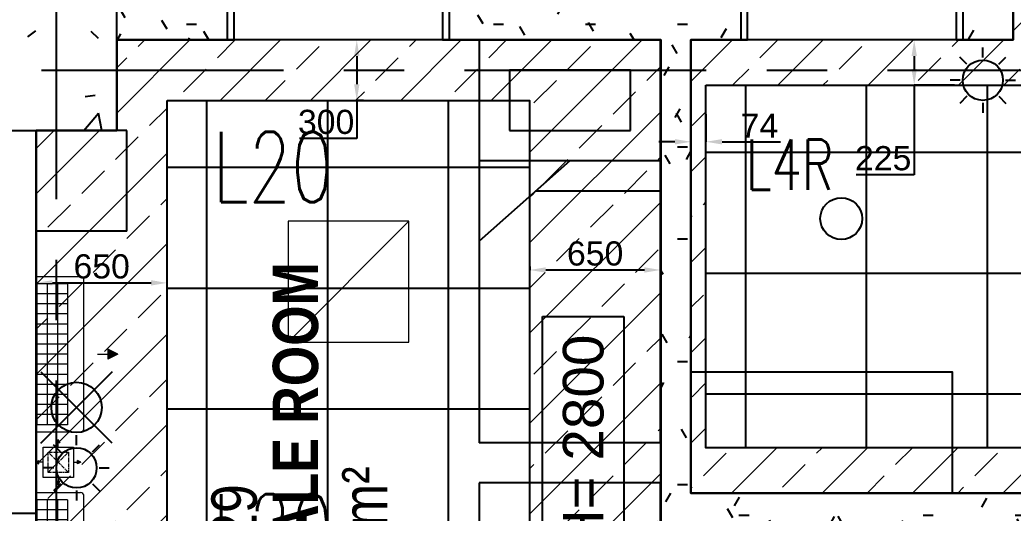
# Model space of a CAD drawing. Header units: millimetres. Extents: x -92759 to 184353, y -15225 to 86714.
# Drawn here: x -70914 to -65983, y 59141 to 61591 of the extents above; entities that cross this region are included whole.
import ezdxf

# ---------------------------------------------------------------- set-up
doc = ezdxf.new("R2010")
doc.units = ezdxf.units.MM
for name, pattern in [('CENTER2', [28.575, 19.05, -3.175, 3.175, -3.175]), ('HIDDEN', [0.375, 0.25, -0.125]), ('IDA - Grid Line', [2100, 1200, -300, 300, -300])]:
    doc.linetypes.add(name, pattern=pattern)
doc.layers.get('Defpoints').update_dxf_attribs({"color": 8})
for name, color, linetype in [('0-1', 9, 'Continuous'), ('A-_DOOR----_E', 8, 'Continuous'), ('A-_FURT----_E-1', 8, 'Continuous'), ('A-_ROOMNAME_A', 8, 'Continuous'), ('A-_WALL----_E', 8, 'Continuous'), ('A-_WALL----_H-1', 9, 'Continuous'), ('A-_WALLPRTN_E', 8, 'Continuous'), ('A-PATT-CONC', 8, 'Continuous'), ('AAG_Dimension', 7, 'Continuous'), ('E-_LITG _ CKT -DB', 1, 'HIDDEN'), ('E-legend', 1, 'Continuous'), ('E-LIGHT----E', 1, 'Continuous'), ('HF', 7, 'Continuous'), ('HF Text', 7, 'Continuous'), ('HFI 02', 7, 'Continuous'), ('M-ACMV_FCU', 5, 'Continuous'), ('S-_COLN----_E', 8, 'Continuous')]:
    doc.layers.add(name, color=color, linetype=linetype)
for name, color, linetype, true_color in [('1599_FURN_RHH_BLK8 _NEW__1ST STY_dwg _2_-1', 7, 'Continuous', 0xaaaaaa), ('A-_DETA----_E-6', 7, 'Continuous', 0x969696), ('A-_DETA----_ED-2', 1, 'Continuous', 0xff0000), ('A-_FURN--4', 7, 'Continuous', 0xaaaaaa), ('E-_FIREALAM_E-1', 1, 'Continuous', 0xff0000), ('S-_ANOTGRID_E-1', 9, 'IDA - Grid Line', 0x808080)]:
    doc.layers.add(name, color=color, linetype=linetype, true_color=true_color)
for name, color, linetype, lineweight in [('HFI 9MM FPB', 94, 'Continuous', 5), ('M-ACMV_FAD', 3, 'Continuous', 18), ('M-ACMV_FAG', 3, 'Continuous', 25)]:
    doc.layers.add(name, color=color, linetype=linetype, lineweight=lineweight)
doc.styles.add('Arial', font='arial.ttf')
doc.styles.add('Arial Narrow_2', font='ARIALN.TTF', dxfattribs={"height": 225})
doc.styles.add('Arial Narrow_B_1', font='ARIALNB.TTF', dxfattribs={"height": 300})
doc.styles.add('Arial_4', font='arial.ttf', dxfattribs={"height": 1.8})
doc.styles.add('Simplex', font='simplex_.ttf', dxfattribs={"width": 0.7, "height": 450})
doc.styles.get("Standard").update_dxf_attribs({"font": 'arial.ttf'})
doc.dimstyles.get("Standard").update_dxf_attribs({"dimtxt": 0.18, "dimasz": 0.18, "dimexe": 0.18, "dimexo": 0.0625, "dimgap": 0.09, "dimtad": 0, "dimtih": 1, "dimtoh": 1, "dimdec": 4, "dimzin": 0, "dimdsep": 46, "dimtxsty": 'Standard', "dimcen": 0.09, "dimadec": 0, "dimazin": 0, "dimtfac": 1, "dimtdec": 4, "dimtofl": 0, "dimtmove": 0, "dimatfit": 3, "dimfxl": 1, "dimtolj": 1, "dimtzin": 0, "dimarcsym": 0})
pattern_1 = [(0, (-11870.95, 40538.29), (609.6, 152.4), [50.292, -406.908, 50.292, -406.908, -2438.4]), (0, (-11870.95, 40538.29), (609.6, 152.4), [-914.4, 50.292, -864.108, 50.292, -406.908, -1066.8]), (0, (-11870.95, 40538.29), (609.6, 152.4), [-2286, 50.292, -254.508, 50.292, -711.708]), (120, (-11642.35, 40614.49), (-436.7823, 451.7291), [50.292, -406.908, 50.292, -406.908, -2438.4]), (120, (-11642.35, 40614.49), (-436.7823, 451.7291), [-914.4, 50.292, -864.108, 50.292, -406.908, -1066.8]), (120, (-11642.35, 40614.49), (-436.7823, 451.7291), [-2286, 50.292, -254.508, 50.292, -711.708]), (240, (-11566.15, 40919.29), (-172.8177, -604.1291), [50.292, -406.908, 50.292, -406.908, -2438.4]), (240, (-11566.15, 40919.29), (-172.8177, -604.1291), [-914.4, 50.292, -864.108, 50.292, -406.908, -1066.8]), (240, (-11566.15, 40919.29), (-172.8177, -604.1291), [-2286, 50.292, -254.508, 50.292, -711.708])]

# ---------------------------------------------------------------- blocks, each defined once
blk = doc.blocks.new('IDA - Strobe Light - IDA - Strobe Light-8845868-BLK8_RHH_1ST STOREY PLAN')
at = {"layer": 'A-_DETA----_ED-2'}
for p, q in [((300, 312.5), (300, 362.5)), ((220.5, 279.5), (185.1, 314.9)), ((379.5, 279.5), (414.9, 314.9)), ((187.5, 200), (137.5, 200)), ((412.5, 200), (462.5, 200)), ((220.5, 120.5), (185.1, 85.1)), ((379.5, 120.5), (414.9, 85.1)), ((300, 87.5), (300, 37.5))]:
    blk.add_line(p, q, dxfattribs=at)
blk.add_circle((300, 200), 100, dxfattribs=at)
blk = doc.blocks.new('IDA - Strobe Light - IDA - Strobe Light-8826107-BLK8_RHH_1ST STOREY PLAN')
at = {"layer": 'A-_DETA----_ED-2'}
for p, q in [((0, 312.5), (0, 362.5)), ((-79.5, 279.5), (-114.9, 314.9)), ((79.5, 279.5), (114.9, 314.9)), ((-112.5, 200), (-162.5, 200)), ((112.5, 200), (162.5, 200)), ((-79.5, 120.5), (-114.9, 85.1)), ((79.5, 120.5), (114.9, 85.1)), ((0, 87.5), (0, 37.5))]:
    blk.add_line(p, q, dxfattribs=at)
blk.add_circle((0, 200), 100, dxfattribs=at)
blk = doc.blocks.new('IDA - Rectangle Column - 600W X 600D-V13-BLK8_RHH_1ST STOREY PLAN')
at = {"layer": 'S-_COLN----_E'}
h = blk.add_hatch(dxfattribs=at)
h.set_pattern_fill('FP_18', color=256, style=0, pattern_type=2)
h.set_pattern_definition([(50, (15929.05, 11738.3), (1093.104, -95.634), [114.3, -1257.3]), (355, (15929, 11738.3), (-211.46, 1146.34), [91.44, -1005.84]), (100.451, (16020.1, 11730.3), (881.656, 1050.7), [97.14, -1068.54]), (46.184, (15929, 12043.1), (1626.475, -252.26), [171.45, -1885.95]), (96.636, (16064.6, 12022), (1424.42, 1484.57), [145.71, -1602.81]), (351.184, (15929, 12043.1), (1424.43, 1484.55), [137.16, -1508.76]), (21, (16081.45, 11966.9), (909.686, -613.59), [114.3, -1257.3]), (326, (16081.5, 11966.9), (370.81, 1105.13), [91.44, -1005.84]), (71.451, (16157.3, 11915.8), (1280.503, 491.53), [97.14, -1068.54]), (37.5, (15929.05, 11738.3), (18.531, 507.33), [50.292, -943.356, 50.292, -970.788, -1009.65]), (37.5, (15929.05, 11738.3), (18.531, 507.33), [-2014.728, 50.292, -959.358]), (7.5, (15929.05, 11738.3), (400.918, 601.084), [50.292, -531.876, 50.292, -920.496, -384.81]), (7.5, (15929.05, 11738.3), (400.918, 601.084), [-1552.956, 50.292, -334.518]), (327.5, (15589.2, 11738.3), (813.545, -34.374), [50.292, -330.708, 50.292, -2715.768]), (327.5, (15589.2, 11738.3), (813.545, -34.374), [-431.292, -1138.428, 50.292, -1527.048]), (317.5, (15436.8, 11738.3), (888.775, 152.56), [50.292, -445.008, 50.292, -739.14, -1120.14]), (317.5, (15436.8, 11738.3), (888.775, 152.56), [-1284.73, 50.29, -1069.85])])
h.paths.add_polyline_path([(300, -300), (300, 300), (-300, 300), (-300, -300)])
for p, q in [((300, 300), (-300, 300)), ((-300, 300), (-300, -300)), ((300, -300), (300, 300)), ((-300, -300), (300, -300))]:
    blk.add_line(p, q, dxfattribs=at)
blk = doc.blocks.new('IDA - F - Single - Swing - FL - Bottom - 1100L X 2200H -TD-06-10179040-BLK8_RHH_1ST STOREY PLAN')
at = {"layer": 'A-_DOOR----_E'}
for p, q in [((518, 1111), (473, 1111)), ((473, 1111), (473, 75)), ((518, 75), (518, 1111)), ((473, 868), (518, 868)), ((495.5, 868), (495.5, 318)), ((473, 318), (518, 318)), ((-518, 75), (-550, 75)), ((-518, -75), (-518, 75)), ((473, 75), (518, 75)), ((550, 75), (518, 75)), ((518, 75), (518, -75)), ((-550, -75), (-518, -75)), ((518, -75), (550, -75))]:
    blk.add_line(p, q, dxfattribs=at)
blk.add_arc((518, 75), 1036, 90, 180, dxfattribs=at)
blk.add_arc((518, 75), 1036, 90, 180, dxfattribs=at)
blk = doc.blocks.new('IDA- Fire Extinguisher1 - 3kg AB-8839181-BLK8_RHH_1ST STOREY PLAN')
at = {"layer": 'A-_DETA----_ED-2'}
for p in [(-176.8, 376.8), (176.8, 376.8), (-176.8, 23.2), (176.8, 23.2)]:
    blk.add_line(p, (0, 200), dxfattribs=at)
blk.add_circle((0, 200), 125, dxfattribs=at)
blk = doc.blocks.new('1599_FURN_RHH_BLK8 _NEW__1ST STY_dwg _2_-10346281-BLK8_RHH_1ST STOREY PLAN')
at = {"layer": 'A-_DETA----_E-6'}
for p, q in [((-32255.1, -17850), (-33155.1, -17850)), ((-33155.1, -17850), (-33155.1, -19850)), ((-32255.1, -19850), (-32255.1, -17850)), ((-33005.1, -18000), (-33005.1, -18300)), ((-32405.1, -18000), (-33005.1, -18000)), ((-32405.1, -18300), (-32405.1, -18000)), ((-33005.1, -18300), (-32405.1, -18300)), ((-32255.1, -18450), (-33155.1, -18450)), ((-32705.1, -18450), (-33155.1, -18850)), ((-32873.9, -18600), (-32255.1, -18600)), ((-32255.1, -19850), (-33155.1, -19850)), ((-32255.1, -20050), (-33155.1, -20050)), ((-33155.1, -20050), (-33155.1, -22050)), ((-32255.1, -22050), (-32255.1, -20050))]:
    blk.add_line(p, q, dxfattribs=at)
at = {"layer": 'A-_FURN--4', "flags": 128}
blk.add_lwpolyline([(-30805.1, -20099.1), (-30805.1, -19499.1), (-32105.1, -19499.1), (-32105.1, -20099.1)], close=True, dxfattribs=at)
blk = doc.blocks.new('A$Cb2bf8f38')
at = {"layer": 'A-_WALL----_H-1'}
h = blk.add_hatch(dxfattribs=at)
h.set_pattern_fill('FP_1', color=256, style=0, pattern_type=2)
h.set_pattern_definition(pattern_1)
h.paths.add_polyline_path([(-27500, 28950), (-26950, 28950), (-26950, 29100), (-27500, 29100), (-27500, 28981.6)])
h.paths.add_polyline_path([(-25850, 28950), (-24400, 28950), (-24400, 29100), (-25850, 29100), (-25850, 29025)])
h.paths.add_polyline_path([(-23300, 28950), (-23050, 28950), (-23050, 29100), (-23300, 29100), (-23300, 29025)])
h = blk.add_hatch(dxfattribs=at)
h.set_pattern_fill('FP_1', color=256, style=0, pattern_type=2)
h.set_pattern_definition(pattern_1)
h.paths.add_polyline_path([(-24799, 24750), (-24649, 24750), (-24649, 28950), (-24799, 28950), (-24799, 28840.7)])
h = blk.add_hatch(dxfattribs=at)
h.set_pattern_fill('FP_1', color=256, style=0, pattern_type=2)
h.set_pattern_definition(pattern_1)
h.paths.add_polyline_path([(-24649, 26550), (-17450, 26550), (-17450, 26700), (-24649, 26700)])
h = blk.add_hatch(dxfattribs=at)
h.set_pattern_fill('FP_1', color=256, style=0, pattern_type=2)
h.set_pattern_definition(pattern_1)
h.paths.add_polyline_path([(-27900, 24750), (-27900, 24850), (-28012.5, 24850), (-28012.5, 24825), (-28100, 24825), (-28100, 24750), (-28012.5, 24750)])
h.paths.add_polyline_path([(-28012.5, 25950), (-27900, 25950), (-27900, 26600), (-28100, 26600), (-28100, 25975), (-28012.5, 25975)])
at = {"layer": 'A-_DETA----_E-6'}
for p, q in [((-24800, 28950), (-25700, 28950)), ((-25700, 28950), (-25700, 26950)), ((-24800, 26950), (-24800, 28950)), ((-25550, 28800), (-25550, 28500)), ((-24950, 28800), (-25550, 28800)), ((-24950, 28500), (-24950, 28800)), ((-27450, 28500), (-27900, 28500)), ((-27900, 28500), (-27900, 28000)), ((-27450, 28000), (-27450, 28500)), ((-25550, 28500), (-24950, 28500)), ((-24800, 28350), (-25700, 28350)), ((-25250, 28350), (-25700, 27950)), ((-25418.7, 28200), (-24800, 28200)), ((-27450, 28000), (-27900, 28000)), ((-24800, 26950), (-25700, 26950)), ((-24800, 26750), (-25700, 26750)), ((-25700, 26750), (-25700, 24750)), ((-24800, 24750), (-24800, 26750))]:
    blk.add_line(p, q, dxfattribs=at)
at = {"layer": 'A-_WALL----_E'}
for p in [(-28200, 26600), (-27900, 25950)]:
    blk.add_line(p, (-27900, 26600), dxfattribs=at)
at = {"layer": 'A-_WALLPRTN_E'}
for p, q in [((-23050, 28950), (-23050, 31550)), ((-26950, 28950), (-26950, 29100)), ((-25850, 29100), (-25850, 28950)), ((-24400, 28950), (-24400, 29100)), ((-23300, 29100), (-23300, 28950)), ((-27500, 28950), (-26950, 28950)), ((-25850, 28950), (-24799, 28950)), ((-24799, 28950), (-24799, 24750)), ((-24649, 28950), (-24400, 28950)), ((-24649, 26700), (-24649, 28950)), ((-23300, 28950), (-23050, 28950)), ((-27900, 26600), (-27900, 28500)), ((-17450, 26700), (-24649, 26700))]:
    blk.add_line(p, q, dxfattribs=at)
at = {"layer": 'S-_ANOTGRID_E-1'}
for p, q in [((-27800, -20141.4), (-27800, 53272.8)), ((-38373.1, 28800), (13584.7, 28800))]:
    blk.add_line(p, q, dxfattribs=at)
at = {"layer": '1599_FURN_RHH_BLK8 _NEW__1ST STY_dwg _2_-1'}
blk.add_blockref('1599_FURN_RHH_BLK8 _NEW__1ST STY_dwg _2_-10346281-BLK8_RHH_1ST STOREY PLAN', (7455.1, 46800), dxfattribs=at)
at = {"layer": 'A-_DOOR----_E'}
for p in [(-26400, 29025), (-23850, 29025)]:
    blk.add_blockref('IDA - F - Single - Swing - FL - Bottom - 1100L X 2200H -TD-06-10179040-BLK8_RHH_1ST STOREY PLAN', p, dxfattribs=at)
at = {"layer": 'A-_FURT----_E-1', "rotation": 269.9999999999994}
blk.add_blockref('IDA- Fire Extinguisher1 - 3kg AB-8839181-BLK8_RHH_1ST STOREY PLAN', (-27900, 27125), dxfattribs=at)
at = {"layer": 'E-_FIREALAM_E-1'}
for name, p, rotation in [('IDA - Strobe Light - IDA - Strobe Light-8826107-BLK8_RHH_1ST STOREY PLAN', (-23200, 28950), 180), ('IDA - Strobe Light - IDA - Strobe Light-8845868-BLK8_RHH_1ST STOREY PLAN', (-27900, 27125), 269.999999999998)]:
    blk.add_blockref(name, p, dxfattribs=dict(at, rotation=rotation))
at = {"layer": 'S-_COLN----_E'}
blk.add_blockref('IDA - Rectangle Column - 600W X 600D-V13-BLK8_RHH_1ST STOREY PLAN', (-27800, 28800), dxfattribs=at)
at = {"layer": 'A-_ROOMNAME_A', "char_height": 225, "attachment_point": 1, "rotation": 90}
for s, insert, width, style in [('EAS CREW MALE ROOM', (-26725.5, 24782.7), 3763.923, 'Arial Narrow_B_1'), ('12.84 m²', (-26381.5, 25814.7), 1262.658, 'Arial Narrow_2'), ('R01-29', (-27030.3, 25898.7), 1058.227, 'Arial Narrow_2')]:
    blk.add_mtext(s, dxfattribs=dict(at, insert=insert, width=width, style=style))
blk = doc.blocks.new('*D523')
at = {"layer": 'Defpoints', "color": 0, "transparency": 16777216}
for p in [(-12778, 488043.8), (-12703.5, 488043.8), (-12703.5, 487906.1)]:
    blk.add_point(p, dxfattribs=at)
at = {"layer": 'HFI 02', "color": 0, "lineweight": -2, "transparency": 16777216}
for p, q in [((-12778, 488043.7), (-12778, 487905.9)), ((-12703.5, 488043.7), (-12703.5, 487905.9)), ((-12858, 487906.1), (-12938, 487906.1)), ((-12623.5, 487906.1), (-12333.1, 487906.1))]:
    blk.add_line(p, q, dxfattribs=at)
at = {"layer": 'HFI 02', "color": 0, "transparency": 16777216}
for points in [[(-12858, 487919.4), (-12858, 487892.8), (-12778, 487906.1)], [(-12623.5, 487919.4), (-12623.5, 487892.8), (-12703.5, 487906.1)]]:
    blk.add_solid(points, dxfattribs=at)
at = {"layer": 'HFI 02', "color": 152, "true_color": 0x2776bb, "transparency": 16777216, "insert": (-12438.3, 487986.1), "char_height": 120, "attachment_point": 5, "style": 'Arial'}
blk.add_mtext('\\A1;74', dxfattribs=at)
blk = doc.blocks.new('*D525')
at = {"layer": 'Defpoints', "color": 0, "transparency": 16777216}
for p in [(-11461, 488411.7), (-11669.7, 488186.7), (-11468.8, 488186.7)]:
    blk.add_point(p, dxfattribs=at)
at = {"layer": 'HFI 02', "color": 0, "lineweight": -2, "transparency": 16777216}
for p, q in [((-11461.1, 488411.7), (-11669.9, 488411.7)), ((-11669.7, 488331.7), (-11669.7, 488266.7)), ((-11468.9, 488186.7), (-11669.9, 488186.7)), ((-11669.7, 488186.7), (-11669.7, 487742.3)), ((-11669.7, 487742.3), (-11957.8, 487742.3))]:
    blk.add_line(p, q, dxfattribs=at)
at = {"layer": 'HFI 02', "color": 0, "transparency": 16777216}
for points in [[(-11683, 488331.7), (-11656.4, 488331.7), (-11669.7, 488411.7)], [(-11683, 488266.7), (-11656.4, 488266.7), (-11669.7, 488186.7)]]:
    blk.add_solid(points, dxfattribs=at)
at = {"layer": 'HFI 02', "color": 152, "true_color": 0x2776bb, "transparency": 16777216, "insert": (-11823.8, 487823.6), "char_height": 120, "attachment_point": 5, "style": 'Arial'}
blk.add_mtext('\\A1;225', dxfattribs=at)
blk = doc.blocks.new('*D527')
at = {"layer": 'AAG_Dimension', "color": 0, "lineweight": -2, "transparency": 16777216}
for p, q in [((-13579, 487286.4), (-13579, 487269.1)), ((-13499, 487269.3), (-13009, 487269.3)), ((-12929, 487286.4), (-12929, 487269.1))]:
    blk.add_line(p, q, dxfattribs=at)
at = {"layer": 'AAG_Dimension', "color": 0, "transparency": 16777216}
for points in [[(-13499, 487282.7), (-13499, 487256), (-13579, 487269.3)], [(-13009, 487282.7), (-13009, 487256), (-12929, 487269.3)]]:
    blk.add_solid(points, dxfattribs=at)
at = {"layer": 'Defpoints', "color": 0, "transparency": 16777216}
for p in [(-13579, 487286.4), (-12929, 487286.4), (-12929, 487269.3)]:
    blk.add_point(p, dxfattribs=at)
at = {"layer": 'AAG_Dimension', "color": 152, "true_color": 0x2776bb, "transparency": 16777216, "insert": (-13254, 487350.6), "char_height": 120, "attachment_point": 5, "style": 'Arial'}
blk.add_mtext('\\A1;650', dxfattribs=at)
blk = doc.blocks.new('*D528')
at = {"layer": 'AAG_Dimension', "color": 0, "lineweight": -2, "transparency": 16777216}
for p, q in [((-16029, 487176.8), (-16029, 487205.4)), ((-15949, 487205.2), (-15459, 487205.2)), ((-15379, 487176.8), (-15379, 487205.4))]:
    blk.add_line(p, q, dxfattribs=at)
at = {"layer": 'AAG_Dimension', "color": 0, "transparency": 16777216}
for points in [[(-15949, 487218.6), (-15949, 487191.9), (-16029, 487205.2)], [(-15459, 487218.6), (-15459, 487191.9), (-15379, 487205.2)]]:
    blk.add_solid(points, dxfattribs=at)
at = {"layer": 'Defpoints', "color": 0, "transparency": 16777216}
for p in [(-16029, 487176.7), (-15379, 487205.2), (-15379, 487176.7)]:
    blk.add_point(p, dxfattribs=at)
at = {"layer": 'AAG_Dimension', "color": 152, "true_color": 0x2776bb, "transparency": 16777216, "insert": (-15704, 487286.5), "char_height": 120, "attachment_point": 5, "style": 'Arial'}
blk.add_mtext('\\A1;650', dxfattribs=at)
blk = doc.blocks.new('*D529')
at = {"layer": 'AAG_Dimension', "color": 0, "lineweight": -2, "transparency": 16777216}
for p, q in [((-14404.3, 488411.7), (-14437.5, 488411.7)), ((-14437.4, 488331.7), (-14437.4, 488191.7)), ((-14404.3, 488111.7), (-14437.5, 488111.7)), ((-14437.4, 488111.7), (-14437.4, 487922.7)), ((-14437.4, 487922.7), (-14722, 487922.7))]:
    blk.add_line(p, q, dxfattribs=at)
at = {"layer": 'AAG_Dimension', "color": 0, "transparency": 16777216}
for points in [[(-14450.7, 488331.7), (-14424, 488331.7), (-14437.4, 488411.7)], [(-14450.7, 488191.7), (-14424, 488191.7), (-14437.4, 488111.7)]]:
    blk.add_solid(points, dxfattribs=at)
at = {"layer": 'Defpoints', "color": 0, "transparency": 16777216}
for p in [(-14404.3, 488411.7), (-14437.4, 488111.7), (-14404.3, 488111.7)]:
    blk.add_point(p, dxfattribs=at)
at = {"layer": 'AAG_Dimension', "color": 152, "true_color": 0x2776bb, "transparency": 16777216, "insert": (-14589.7, 488004), "char_height": 120, "attachment_point": 5, "style": 'Arial'}
blk.add_mtext('\\A1;300', dxfattribs=at)
blk = doc.blocks.new('L20')
at = {"layer": 'E-LIGHT----E', "lineweight": 5}
blk.add_line((-300, -300), (300, 300), dxfattribs=at)
blk.add_lwpolyline([(-300, -300), (300, -300), (300, 300), (-300, 300)], close=True, dxfattribs=at)
at = {"layer": 'E-LIGHT----E', "lineweight": 5, "style": 'Simplex', "width": 0.7}
blk.add_text('L20', height=350, dxfattribs=at).set_placement((-673.7, 394.3))
blk = doc.blocks.new('A$C020d881d')
at = {"layer": 'E-legend', "lineweight": 25}
blk.add_circle((818.7, 172), 103.8, dxfattribs=at)
at = {"layer": 'E-legend', "lineweight": 25, "style": 'Simplex', "width": 0.7}
blk.add_text('L4R', height=250, dxfattribs=at).set_placement((345.2, 314.3))
blk = doc.blocks.new('EL_B8_L1_R4')
at = {"layer": 'E-_LITG _ CKT -DB', "ltscale": 0.5}
blk.add_blockref('A$C020d881d', (-13928.9, -12667.8), dxfattribs=at)
at = {"layer": 'E-legend', "color": 0}
for p in [(-15556.9, -12808.5), (-15557.4, -14608.9)]:
    blk.add_blockref('L20', p, dxfattribs=at)
blk = doc.blocks.new('A$C18b254fe')
at = {"layer": 'M-ACMV_FCU', "lineweight": 5}
h = blk.add_hatch(color=256, dxfattribs=at)
h.dxf.hatch_style = 1
h.paths.add_polyline_path([(-405, 0), (-355, -25), (-355, 25)])
for p, q in [((-237, 368.5), (-237, -368.5)), ((-155, 350), (-5, 350)), ((-105, -350), (-105, 350)), ((-55, -350), (-55, 350)), ((0, 386.5), (0, -386.5)), ((-155, 300), (-5, 300)), ((-155, 250), (-5, 250)), ((-155, 200), (-5, 200)), ((-155, 150), (-5, 150)), ((-155, 100), (-5, 100)), ((-155, 50), (-5, 50)), ((-405, 0), (-355, 25)), ((-405, 0), (-355, -25)), ((-355, -25), (-355, 25)), ((-305, 0), (-355, 0)), ((-155, 0), (-5, 0)), ((-155, -50), (-5, -50)), ((-155, -100), (-5, -100)), ((-155, -150), (-5, -150)), ((-155, -200), (-5, -200)), ((-155, -250), (-5, -250)), ((-155, -300), (-5, -300)), ((-155, -350), (-5, -350))]:
    blk.add_line(p, q, dxfattribs=at)
for points in [[(-219, 386.5), (0, 386.5), (0, -386.5), (-219, -386.5)], [(-155, -350), (-155, 350)], [(-5, 350), (-5, -350)]]:
    blk.add_lwpolyline(points, dxfattribs=at)
for centre, start, end in [((-219, 368.5), 90, 180), ((-219, -368.5), 180, 270)]:
    blk.add_arc(centre, 18, start, end, dxfattribs=at)
blk = doc.blocks.new('A$C93d871f8')
at = {"layer": 'M-ACMV_FAG', "lineweight": 5}
h = blk.add_hatch(color=3, dxfattribs=at)
h.dxf.hatch_style = 1
h.paths.add_polyline_path([(-8.4, 95.9), (8.4, 95.9), (0, 112.7)])
h = blk.add_hatch(color=3, dxfattribs=at)
h.dxf.hatch_style = 1
h.paths.add_polyline_path([(-112.7, 0), (-95.9, -8.4), (-95.9, 8.4)])
h = blk.add_hatch(color=3, dxfattribs=at)
h.dxf.hatch_style = 1
h.paths.add_polyline_path([(95.9, 8.4), (95.9, -8.4), (112.7, 0)])
h = blk.add_hatch(color=3, dxfattribs=at)
h.dxf.hatch_style = 1
h.paths.add_polyline_path([(0, -112.7), (8.4, -95.9), (-8.4, -95.9)])
at = {"layer": 'M-ACMV_FAD', "color": 3, "lineweight": 5}
blk.add_lwpolyline([(-75, 75), (75, 75), (75, -75), (-75, -75)], close=True, dxfattribs=at)
at = {"layer": 'M-ACMV_FAG', "color": 3, "lineweight": 5}
for p, q in [((0, 112.7), (-8.4, 95.9)), ((0, 112.7), (8.4, 95.9)), ((8.4, 95.9), (-8.4, 95.9)), ((0, 79.2), (0, 95.9)), ((-112.7, 0), (-95.9, 8.4)), ((-112.7, 0), (-95.9, -8.4)), ((-95.9, -8.4), (-95.9, 8.4)), ((-79.2, 0), (-95.9, 0)), ((79.2, 0), (95.9, 0)), ((95.9, -8.4), (95.9, 8.4)), ((112.7, 0), (95.9, 8.4)), ((112.7, 0), (95.9, -8.4)), ((8.4, -95.9), (-8.4, -95.9)), ((0, -112.7), (-8.4, -95.9)), ((0, -79.2), (0, -95.9)), ((0, -112.7), (8.4, -95.9))]:
    blk.add_line(p, q, dxfattribs=at)
at = {"layer": 'M-ACMV_FAG', "color": 3, "linetype": 'CENTER2', "lineweight": 5}
for p, q in [((-50, -50), (50, 50)), ((50, -50), (-50, 50))]:
    blk.add_line(p, q, dxfattribs=at)
blk.add_lwpolyline([(-50, 50), (50, 50), (50, -50), (-50, -50)], close=True, dxfattribs=at)
blk = doc.blocks.new('ACMV_B8L1_R9')
at = {"layer": 'M-ACMV_FAG', "lineweight": 5}
blk.add_blockref('A$C93d871f8', (219079.5, -50560.8), dxfattribs=at)
at = {"layer": 'M-ACMV_FCU', "color": 3, "lineweight": 5, "rotation": 180}
for p in [(218970, -50024.3), (218970, -51097.3)]:
    blk.add_blockref('A$C18b254fe', p, dxfattribs=at)
blk = doc.blocks.new('RCP_B8L1')
at = {"layer": 'A-PATT-CONC'}
h = blk.add_hatch(dxfattribs=at)
h.set_pattern_fill('ANSI37', color=256, scale=189, angle=45)
h.set_pattern_definition([(90, (-12703.55, 488186.7), (-600.075, 0), []), (180, (-12703.55, 488186.7), (-6e-14, -600.075), [])])
h.paths.add_polyline_path([(-12703.54879, 488186.70958), (-12703.54879, 486386.70958), (-6103.54879, 486386.70958), (-6103.54879, 488186.70958)])
h = blk.add_hatch(dxfattribs=at)
h.set_pattern_fill('ANSI37', color=256, scale=189, angle=45)
h.set_pattern_definition([(90, (-15379.05, 488111.7), (-600.075, 0), []), (180, (-15379.05, 488111.7), (-6e-14, -600.075), [])])
h.paths.add_polyline_path([(-15379.04879, 488111.70958), (-13579.04879, 488111.70958), (-13579.04879, 484511.70958), (-15379.04879, 484511.70958)])
at = {"layer": 'HFI 9MM FPB'}
h = blk.add_hatch(dxfattribs=at)
h.set_pattern_fill('ANSI33', color=256, scale=50)
h.paths.add_polyline_path([(-11179.04966, 491011.70958), (-11179.04966, 488411.70958), (-12778.04792, 488411.70958), (-12778.04792, 486161.70958), (-5579.04966, 486161.70958), (-5579.04966, 487961.70958), (-6029.04966, 487961.70958), (-6029.04966, 488561.70958), (-5579.04966, 488561.70958), (-5579.04966, 491011.70958)])
h.paths.add_polyline_path([(-12703.54879, 488186.70958), (-6103.54879, 488186.70958), (-6103.54879, 486386.70958), (-12703.54879, 486386.70958)], flags=16)
h.paths.add_polyline_path([(-11079.04966, 490686.70958), (-5679.04966, 490686.70958), (-5679.04966, 488886.70958), (-11079.04966, 488886.70958)], flags=16)
h = blk.add_hatch(dxfattribs=at)
h.set_pattern_fill('ANSI33', color=256, scale=50)
h.paths.add_polyline_path([(-15379.04879, 488111.70958), (-13579.04879, 488111.70958), (-13579.04879, 484511.70958), (-15379.04879, 484511.70958)], flags=16)
h.paths.add_polyline_path([(-16029.04966, 487961.70958), (-16029.04966, 484211.6882), (-12928.04792, 484211.6882), (-12928.04792, 488411.70958), (-15629.04966, 488411.70958), (-15629.04966, 487961.70958)])
at = {"layer": 'HF'}
for points in [[(-11179.04966, 491011.70958), (-11179.04966, 488411.70958), (-12778.04792, 488411.70958), (-12778.04792, 486161.70958), (-5579.04966, 486161.70958), (-5579.04966, 487961.70958), (-6029.04966, 487961.70958), (-6029.04966, 488561.70958), (-5579.04966, 488561.70958), (-5579.04966, 491011.70958)], [(-16029.04966, 487961.70958), (-16029.04966, 484211.6882), (-12928.04792, 484211.6882), (-12928.04792, 488411.70958), (-15629.04966, 488411.70958), (-15629.04966, 487961.70958)], [(-12703.54879, 488186.70958), (-6103.54879, 488186.70958), (-6103.54879, 486386.70958), (-12703.54879, 486386.70958)], [(-15379.04879, 488111.70958), (-13579.04879, 488111.70958), (-13579.04879, 484511.70958), (-15379.04879, 484511.70958)]]:
    blk.add_lwpolyline(points, close=True, dxfattribs=at)
at = {"layer": 'HF Text', "insert": (-13414.11912, 485673.40723), "char_height": 201.462343, "width": 1263.3462081, "attachment_point": 1, "rotation": 90, "style": 'Arial_4', "bg_fill": 16, "box_fill_scale": 1.5, "bg_fill_color": 256, "bg_fill_transparency": 0}
blk.add_mtext('CH= 2800', dxfattribs=at)
at = {"layer": 'AAG_Dimension'}
dim = blk.add_linear_dim(base=(-14437.35413, 488111.70958), p1=(-14404.27432, 488411.70958), p2=(-14404.27432, 488111.70958), angle=90, dimstyle='Standard', dxfattribs=at)
dim.commit()
dim.dimension.update_dxf_attribs({"geometry": '*D529', "text_midpoint": (-14589.67336, 487922.65953), "dimtype": 128})
for base, p1, p2, picture, middle in [((-12929.04792, 487269.329), (-13579.04879, 487286.44547), (-12929.04792, 487286.44547), '*D527', (-13254.04835, 487350.59776)), ((-15379.04879, 487205.21967), (-16029.04966, 487176.69271), (-15379.04879, 487176.69271), '*D528', (-15704.04922, 487286.48843))]:
    dim = blk.add_linear_dim(base=base, p1=p1, p2=p2, dimstyle='Standard', dxfattribs=at)
    dim.commit()
    dim.dimension.update_dxf_attribs({"geometry": picture, "text_midpoint": middle})
at = {"layer": 'HFI 02'}
dim = blk.add_linear_dim(base=(-11669.71286, 488186.70958), p1=(-11461.04879, 488411.70958), p2=(-11468.83556, 488186.70958), angle=90, dimstyle='Standard', dxfattribs=at)
dim.commit()
dim.dimension.update_dxf_attribs({"geometry": '*D525', "text_midpoint": (-11823.75106, 487742.32294), "dimtype": 128})
dim = blk.add_linear_dim(base=(-12703.54879, 487906.11085), p1=(-12778.04792, 488043.80264), p2=(-12703.54879, 488043.80264), dimstyle='Standard', dxfattribs=at)
dim.commit()
dim.dimension.update_dxf_attribs({"geometry": '*D523', "text_midpoint": (-12438.33733, 487986.11085)})

msp = doc.modelspace()

# ---------------------------------------------------------------- block references
at = {"layer": '0-1'}
msp.add_blockref('A$Cb2bf8f38', (-42933, 32541.2), dxfattribs=at)

# ---------------------------------------------------------------- next in the draw order: block references
at = {"color": 0}
msp.add_blockref('EL_B8_L1_R4', (-53725.9, 73099.6), dxfattribs=at)
at = {"layer": 'A-PATT-CONC', "color": 152, "true_color": 0x2776bb}
msp.add_blockref('RCP_B8L1', (-54804, -426920.5), dxfattribs=at)

# ---------------------------------------------------------------- next in the draw order: block references
at = {"layer": 'M-ACMV_FCU', "color": 5}
msp.add_blockref('ACMV_B8L1_R9', (-289803, 109954.6), dxfattribs=at)

doc.saveas('drawing.dxf')
